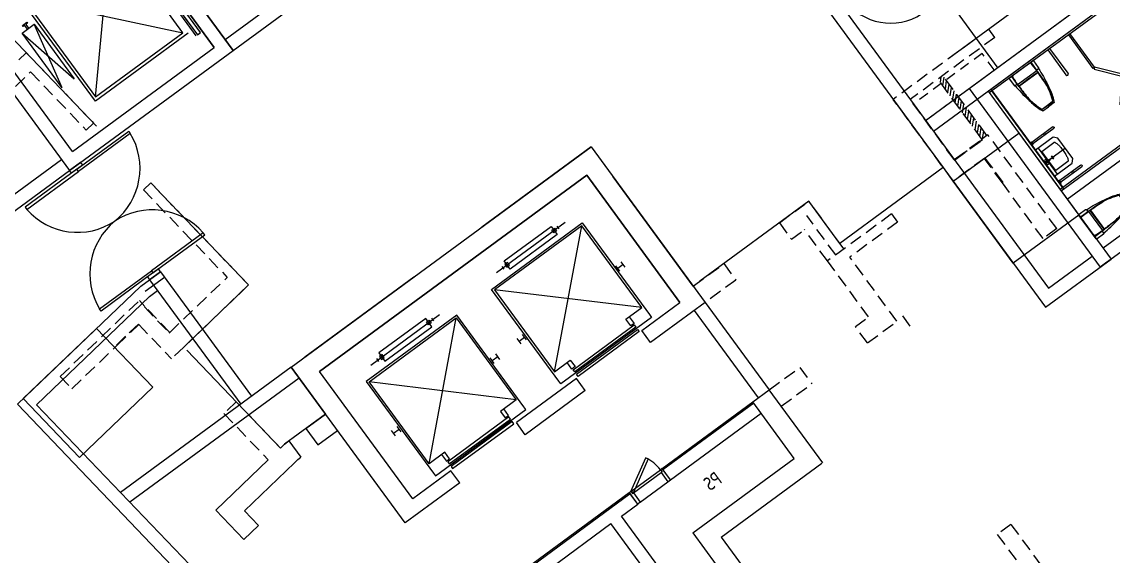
# Model space of a CAD drawing. Header units: millimetres. Extents: x 75184266 to 76346726, y -35850126 to -33679385.
# Drawn here: x 75323407 to 75339538, y -34887294 to -34879403 of the extents above; entities that cross this region are included whole.
import ezdxf
from ezdxf.enums import TextEntityAlignment as Align

# ---------------------------------------------------------------- set-up
doc = ezdxf.new("R2010")
doc.units = ezdxf.units.MM
doc.header["$LTSCALE"] = 50
doc.header["$MEASUREMENT"] = 0
for name, pattern in [('HIDDEN2', [0.1875, 0.125, -0.0625]), ('XR-지하3층$0$-HID', [2.5, 1.5, -1]), ('XR-지하3층$0$H', [1.3, 0.8, -0.5])]:
    doc.linetypes.add(name, pattern=pattern)
doc.layers.get('0').update_dxf_attribs({"linetype": 'CONTINUOUS'})
doc.layers.get('Defpoints').update_dxf_attribs({"color": 51, "linetype": 'CONTINUOUS'})
for name, color, linetype in [('a-door', 6, 'CONTINUOUS'), ('XR-지하3층$0$1712-PL$0$DOOR', 4, 'CONTINUOUS'), ('XR-지하3층$0$a-door', 6, 'CONTINUOUS'), ('XR-지하3층$0$CON', 2, 'CONTINUOUS'), ('XR-지하3층$0$DOOR', 7, 'CONTINUOUS'), ('XR-지하3층$0$ELEV', 9, 'CONTINUOUS'), ('XR-지하3층$0$HD', 7, 'CONTINUOUS'), ('XR-지하3층$0$W1', 3, 'CONTINUOUS'), ('XR-지하3층$0$XR-1F-PLAN$0$A-EQP1', 1, 'CONTINUOUS'), ('XR-지하3층$0$XR-1F-PLAN$0$A-FIN6', 6, 'CONTINUOUS'), ('XR-지하3층$0$XR-1F-PLAN$0$A-WAL3', 3, 'CONTINUOUS'), ('XR-지하3층$0$가는선', 5, 'CONTINUOUS')]:
    doc.layers.add(name, color=color, linetype=linetype)
doc.layers.add('건축', color=8, linetype='CONTINUOUS', plot=False)
doc.styles.add('ANU-TEXT 0', font='', dxfattribs={"width": 0.8})
doc.styles.get('ANU-TEXT 0').set_extended_font_data('Malgun Gothic')

# ---------------------------------------------------------------- blocks, each defined once
blk = doc.blocks.new('XR-지하3층$0$2P-Dr204')
at = {"color": 0}
for p, q in [((29, 50), (29, 955)), ((65, 50), (65, 956)), ((29, 50), (0, 50)), ((0, 50), (0, -50)), ((29, 14), (29, 50)), ((65, 50), (29, 50)), ((50, 14), (29, 14)), ((50, -50), (50, 14)), ((950, 14), (950, -50)), ((971, 14), (950, 14)), ((971, 14), (950, 14)), ((971, 50), (971, 14)), ((1000, 50), (971, 50)), ((1000, -50), (1000, 50)), ((50, -50), (0, -50)), ((1000, -50), (950, -50))]:
    blk.add_line(p, q, dxfattribs=at)
blk.add_arc((65, 50), 906, 0, 92.2294, dxfattribs=at)
blk = doc.blocks.new('XR-지하3층$0$A$C46F20F76')
at = {"layer": 'XR-지하3층$0$CON', "ltscale": 100}
for p, q in [((1951, -1431, 0), (-1049, -1431, 0)), ((-1049, -1431, 0), (-1049, -4431, 0)), ((-849, -1631, 0), (1751, -1631, 0)), ((-849, -1631, 0), (-849, -4231, 0)), ((1751, -1631, 0), (1751, -4231, 0)), ((-99, -4231, 0), (-849, -4231, 0)), ((-99, -4231, 0), (-849, -4231, 0)), ((-99, -4431, 0), (-99, -4231, 0)), ((1751, -4231, 0), (1101, -4231, 0)), ((1101, -4231, 0), (1101, -4431, 0)), ((-1049, -4431, 0), (-99, -4431, 0)), ((1101, -4431, 0), (1951, -4431, 0)), ((-1049, -7431, 0), (-1049, -13488, 0)), ((-1049, -7431, 0), (751, -7431, 0)), ((751, -7431, 0), (751, -7631, 0)), ((1751, -7431, 0), (1951, -7431, 0)), ((-849, -7631, 0), (-849, -13288, 0)), ((-849, -7631, 0), (751, -7631, 0)), ((-1049, -10688, 0), (-1049, -13288, 0)), ((-1049, -10688, 0), (-1049, -13288, 0)), ((-849, -13288, 0), (1751, -13288, 0)), ((-849, -13288, 0), (-849, -13288, 0)), ((-1049, -13488, 0), (1951, -13488, 0))]:
    blk.add_line(p, q, dxfattribs=at)
at = {"layer": 'XR-지하3층$0$CON'}
for p, q in [((1951, -4431, 0), (1951, -1431, 0)), ((-849, -4231, 0), (-99, -4231, 0)), ((-99, -4231, 0), (-849, -4231, 0)), ((-99, -4431, 0), (-99, -4231, 0)), ((1101, -4431, 0), (1101, -4231, 0)), ((-99, -4431, 0), (-1049, -4431, 0)), ((1751, -7431, 0), (1751, -13288, 0)), ((1951, -7431, 0), (1951, -13488, 0))]:
    blk.add_line(p, q, dxfattribs=at)
at = {"layer": 'XR-지하3층$0$ELEV', "color": 9}
for p, q in [((1, -2066, 0), (1001, -2066, 0)), ((1001, -2066, 0), (1001, -2286, 0)), ((1001, -2166, 0), (1074, -2166, 0)), ((1001, -2186, 0), (1001, -2166, 0)), ((1074, -2186, 0), (1001, -2186, 0)), ((1074, -2166, 0), (1074, -2136, 0)), ((1074, -2136, 0), (1089, -2136, 0)), ((1074, -2216, 0), (1074, -2186, 0)), ((1089, -2216, 0), (1074, -2216, 0)), ((1089, -2136, 0), (1089, -2216, 0)), ((-449, -4046, 0), (-449, -2346, 0)), ((-449, -2346, 0), (1451, -2346, 0)), ((1401, -2386, 0), (-399, -2386, 0)), ((-399, -2386, 0), (-399, -3986, 0)), ((1001, -2286, 0), (1, -2286, 0)), ((1401, -3986, 0), (1401, -2386, 0)), ((1451, -2346, 0), (1451, -4046, 0)), ((1480, -3051, 0), (1554, -3051, 0)), ((1480, -3071, 0), (1480, -3051, 0)), ((1554, -3051, 0), (1554, -3021, 0)), ((1554, -3021, 0), (1569, -3021, 0)), ((1569, -3021, 0), (1569, -3101, 0)), ((1554, -3071, 0), (1480, -3071, 0)), ((1554, -3101, 0), (1554, -3071, 0)), ((1569, -3101, 0), (1554, -3101, 0)), ((-399, -3986, 0), (51, -3986, 0)), ((51, -3986, 0), (51, -4046, 0)), ((951, -4046, 0), (951, -3986, 0)), ((951, -3986, 0), (1401, -3986, 0)), ((401, -4116, 0), (-549, -4116, 0)), ((401, -4141, 0), (-549, -4141, 0)), ((51, -4046, 0), (21, -4046, 0)), ((36, -4086, 0), (36, -4051, 0)), ((36, -4051, 0), (966, -4051, 0)), ((966, -4086, 0), (36, -4086, 0)), ((36, -4186, 0), (36, -4151, 0)), ((36, -4151, 0), (966, -4151, 0)), ((966, -4186, 0), (36, -4186, 0)), ((1551, -4116, 0), (401, -4116, 0)), ((1551, -4141, 0), (401, -4141, 0)), ((981, -4046, 0), (951, -4046, 0)), ((966, -4051, 0), (966, -4086, 0)), ((966, -4151, 0), (966, -4186, 0)), ((1451, -4046, 0), (1551, -4046, 0)), ((1551, -4046, 0), (1551, -4116, 0)), ((1551, -4196, 0), (1551, -4141, 0)), ((-549, -4196, 0), (-24, -4196, 0)), ((-19, -4196, 0), (51, -4196, 0)), ((-19, -4196, 0), (-19, -4236, 0)), ((1021, -4196, 0), (951, -4196, 0)), ((1021, -4196, 0), (1021, -4236, 0)), ((1026, -4196, 0), (1551, -4196, 0)), ((1101, -4236, 0), (1026, -4196, 0))]:
    blk.add_line(p, q, dxfattribs=at)
at = {"layer": 'XR-지하3층$0$ELEV', "color": 9, "elevation": 0}
blk.add_lwpolyline([(1026, -4196), (1551, -4196), (1551, -4141), (-549, -4141), (-549, -4196), (-24, -4196), (-99, -4236)], dxfattribs=at)
at = {"layer": 'XR-지하3층$0$HD', "ltscale": 10}
for p, q in [((336, -9244, 0), (-849, -9244, 0)), ((-256, -9244, 0), (-256, -12299, 0)), ((336, -9244, 0), (336, -11674, 0)), ((406, -11674, 0), (406, -9244, 0)), ((436, -9244, 0), (406, -9244, 0)), ((436, -9244, 0), (436, -11674, 0)), ((436, -9244, 0), (466, -9244, 0)), ((466, -9244, 0), (466, -11674, 0)), ((466, -9244, 0), (496, -9244, 0)), ((496, -11674, 0), (496, -9244, 0)), ((566, -9244, 0), (566, -11674, 0)), ((1751, -9244, 0), (566, -9244, 0)), ((1159, -9244, 0), (1159, -10594, 0)), ((-849, -9514, 0), (336, -9514, 0)), ((406, -9514, 0), (436, -9514, 0)), ((466, -9514, 0), (496, -9514, 0)), ((1751, -9514, 0), (566, -9514, 0)), ((-849, -9784, 0), (336, -9784, 0)), ((406, -9784, 0), (436, -9784, 0)), ((466, -9784, 0), (496, -9784, 0)), ((1751, -9784, 0), (566, -9784, 0)), ((-849, -10054, 0), (336, -10054, 0)), ((406, -10054, 0), (436, -10054, 0)), ((466, -10054, 0), (496, -10054, 0)), ((1751, -10054, 0), (566, -10054, 0)), ((-849, -10324, 0), (336, -10324, 0)), ((406, -10324, 0), (436, -10324, 0)), ((466, -10324, 0), (496, -10324, 0)), ((1751, -10324, 0), (566, -10324, 0)), ((-849, -10594, 0), (336, -10594, 0)), ((406, -10594, 0), (436, -10594, 0)), ((466, -10594, 0), (496, -10594, 0)), ((1751, -10594, 0), (566, -10594, 0)), ((-849, -10864, 0), (336, -10864, 0)), ((406, -10864, 0), (436, -10864, 0)), ((466, -10864, 0), (496, -10864, 0)), ((1751, -10864, 0), (566, -10864, 0)), ((-849, -11134, 0), (336, -11134, 0)), ((406, -11134, 0), (436, -11134, 0)), ((466, -11134, 0), (496, -11134, 0)), ((1751, -11134, 0), (566, -11134, 0)), ((1159, -11134, 0), (1159, -12299, 0)), ((-849, -11404, 0), (336, -11404, 0)), ((406, -11404, 0), (436, -11404, 0)), ((466, -11404, 0), (496, -11404, 0)), ((1751, -11404, 0), (566, -11404, 0)), ((-849, -11674, 0), (336, -11674, 0)), ((406, -11674, 0), (436, -11674, 0)), ((436, -11674, 0), (466, -11674, 0)), ((466, -11674, 0), (496, -11674, 0)), ((1751, -11674, 0), (566, -11674, 0)), ((-256, -12299, 0), (1159, -12299, 0))]:
    blk.add_line(p, q, dxfattribs=at)
at = {"layer": 'XR-지하3층$0$HD', "ltscale": 10, "elevation": 0}
blk.add_lwpolyline([(2101, -11255), (1208, -10883), (1163, -10935), (1154, -10794), (1109, -10845), (217, -10453)], dxfattribs=at)
for points in [[(1279, -10526), (1159, -10594), (1039, -10526), (1056, -10496), (1159, -10555), (1262, -10496)], [(1279, -11203), (1159, -11134), (1039, -11203), (1056, -11233), (1159, -11174), (1262, -11233)]]:
    blk.add_lwpolyline(points, close=True, dxfattribs=at)
at = {"layer": 'XR-지하3층$0$HD', "ltscale": 10}
for centre in [(-256, -9244, 0), (-256, -9244, 0), (1159, -9244, 0), (1159, -9244, 0)]:
    blk.add_circle(centre, 30, dxfattribs=at)
for centre, radius, start, end in [((451, -9244, 0), 115, 0.0001, 180.0001), ((451, -9244, 0), 45, 0.0001, 180.0001), ((451, -11674, 0), 115, 180.0001, 0.0001), ((451, -11674, 0), 45, 180.0001, 0.0001)]:
    blk.add_arc(centre, radius, start, end, dxfattribs=at)
at = {"layer": 'XR-지하3층$0$가는선', "ltscale": 5}
for p, q in [((1001, -2066, 0), (1, -2286, 0)), ((1, -2066, 0), (1001, -2286, 0)), ((1401, -2386, 0), (-399, -3986, 0)), ((-399, -2386, 0), (1401, -3986, 0))]:
    blk.add_line(p, q, dxfattribs=at)
at = {"layer": 'XR-지하3층$0$DOOR', "rotation": 180.0001595667696}
blk.add_blockref('XR-지하3층$0$2P-Dr204', (1751, -7481, 0), dxfattribs=at)
blk = doc.blocks.new('XR-지하3층$0$DOOR-2000(유리문)')
at = {"layer": 'XR-지하3층$0$a-door'}
for p, q in [((50, 0), (50, 950)), ((50, 950), (90, 950)), ((90, 950), (90, 0)), ((1950, 950), (1910, 950)), ((1910, 950), (1910, 0)), ((1950, 0), (1950, 950)), ((90, 0), (50, 0)), ((50, 0), (50, -950)), ((90, -950), (90, 0)), ((1910, 0), (1950, 0)), ((1910, -950), (1910, 0)), ((1950, 0), (1950, -950)), ((50, -950), (90, -950)), ((1950, -950), (1910, -950))]:
    blk.add_line(p, q, dxfattribs=at)
at = {"layer": 'XR-지하3층$0$a-door', "color": 6}
for points in [[(0, -100), (0, 100), (50, 100), (50, -100)], [(2000, -100), (2000, 100), (1950, 100), (1950, -100)]]:
    blk.add_lwpolyline(points, close=True, dxfattribs=at)
at = {"layer": 'XR-지하3층$0$a-door', "color": 7}
for centre, start, end in [((-2, -49), 2.7862, 84.7498), ((2002, -49), 95.2502, 177.2138), ((-2, 49), 275.2502, 357.2138), ((2002, 49), 182.7862, 264.7498)]:
    blk.add_arc(centre, 1003, start, end, dxfattribs=at)
blk = doc.blocks.new('XR-지하3층$0$1712-PL$0$FSD1000')
at = {"layer": 'XR-지하3층$0$1712-PL$0$DOOR', "color": 9}
for p, q in [((25, -101, 0), (865, -101, 0)), ((40, -146, 0), (850, -146, 0))]:
    blk.add_line(p, q, dxfattribs=at)
at = {"layer": 'XR-지하3층$0$1712-PL$0$DOOR', "elevation": 0}
for points in [[(25, 739), (25, -101), (70, -101), (70, 739)], [(-5, -251), (-5, -101), (25, -101), (25, -146), (40, -146), (40, -251)], [(895, -251), (895, -101), (865, -101), (865, -146), (850, -146), (850, -251)]]:
    blk.add_lwpolyline(points, close=True, dxfattribs=at)
at = {"layer": 'XR-지하3층$0$1712-PL$0$DOOR', "color": 9}
blk.add_arc((25, -101, 0), 840, 360, 86.9291, dxfattribs=at)
blk = doc.blocks.new('XR-지하3층$0$XR-1F-PLAN$0$좌변기')
at = {"layer": 'XR-지하3층$0$XR-1F-PLAN$0$A-EQP1'}
for points in [[(-544, 76), (-544, 111, 0.414214), (-554, 121), (-672, 121, 0.414214), (-682, 111), (-682, -319, 0.414214), (-672, -329), (-554, -329, 0.414214), (-544, -319), (-544, -284)], [(-544, 111, -0.030636), (-266, 76, -0.045977), (-84, 34, -0.042274), (0, 0), (0, -104)], [(-534, -281, 0.029867), (-268, -275, 0.046073), (-88, -233, 0.030504), (-29, -211, 0.291302), (-24, -202), (-23, -105), (-24, -8, 0.291302), (-29, 1, 0.030504), (-88, 23, 0.046073), (-268, 65, 0.029888), (-534, 71)], [(-544, -319, 0.030636), (-266, -284, 0.045977), (-84, -242, 0.042274), (0, -208), (0, -104)]]:
    blk.add_lwpolyline(points, format="xyb", dxfattribs=at)
blk.add_lwpolyline([(-502, -284), (-502, 76), (-682, 76), (-682, -284)], close=True, dxfattribs=at)
for points in [[(-667, 64, 0.336088), (-682, 48), (-682, -256, 0.369332), (-666, -273, 0.014927), (-534, -281), (-534, 71, 0.014968)], [(-496, 67, 0.408431), (-504, 58), (-505, -105), (-504, -268, 0.408431), (-496, -277, 0.024723), (-268, -270, 0.046051), (-89, -228, 0.030519), (-31, -206, 0.289645), (-29, -202), (-28, -105), (-29, -8, 0.289645), (-31, -4, 0.030519), (-89, 18, 0.046051), (-268, 60, 0.024723)]]:
    blk.add_lwpolyline(points, format="xyb", close=True, dxfattribs=at)
blk = doc.blocks.new('XR-지하3층$0$XR-1F-PLAN$0$A$C56F60109')
at = {"layer": 'Defpoints'}
blk.add_line((380, 375), (380, 0), dxfattribs=at)
at = {"layer": 'XR-지하3층$0$XR-1F-PLAN$0$A-EQP1'}
for p, q in [((15, 410), (15, 25)), ((45, 410), (45, 25)), ((715, 410), (715, 25)), ((745, 410), (745, 25)), ((380, 175), (380, 113)), ((0, 5), (0, 0)), ((10, 25), (50, 25)), ((10, 25), (10, 15)), ((10, 15), (50, 15)), ((50, 25), (50, 15)), ((60, 5), (60, 0)), ((618, 50), (143, 50)), ((350, 144), (412, 144)), ((700, 5), (700, 0)), ((750, 25), (710, 25)), ((710, 25), (710, 15)), ((750, 15), (710, 15)), ((750, 25), (750, 15)), ((760, 5), (760, 0))]:
    blk.add_line(p, q, dxfattribs=at)
blk.add_lwpolyline([(568, 375), (618, 325), (618, 0), (143, 0), (143, 325), (193, 375)], close=True, dxfattribs=at)
for points in [[(387, 66), (550, 66), (550, 288, 0.272815), (544, 300, 0.070145), (499, 317, 0.03268), (447, 325, 0.023671), (375, 328, 0.023671), (303, 325, 0.03268), (251, 317, 0.070145), (207, 300, 0.272815), (200, 288), (200, 66), (373, 66)], [(371, 17), (374, 87, -1), (386, 87), (389, 17, -0.414045), (380, 8, -0.414045), (371, 17)]]:
    blk.add_lwpolyline(points, format="xyb", dxfattribs=at)
for centre, radius in [((30, 249), 15), ((730, 249), 15), ((353, 34), 15.3), ((380, 144), 15), ((407, 34), 15.3)]:
    blk.add_circle(centre, radius, dxfattribs=at)
for centre, radius, start, end in [((30, 410), 15, 0, 180), ((730, 410), 15, 0, 180), ((10, 5), 10, 90, 180), ((50, 5), 10, 0, 90), ((710, 5), 10, 90, 180), ((750, 5), 10, 0, 90)]:
    blk.add_arc(centre, radius, start, end, dxfattribs=at)
blk = doc.blocks.new('XR-지하3층$0$XR-1F-PLAN$0$1LAVA01')
at = {"layer": 'XR-지하3층$0$XR-1F-PLAN$0$A-EQP1'}
for p, q in [((-29, -30), (29, -30)), ((-29, -58), (-26, -58)), ((-21, -63), (-14, -139)), ((-14, -139), (14, -139)), ((14, -139), (21, -63)), ((26, -58), (29, -58))]:
    blk.add_line(p, q, dxfattribs=at)
blk.add_lwpolyline([(-18, -100, 0.064435), (-72, -112, 0.091719), (-132, -146, 0.103599), (-172, -198, 0.113912), (-186, -258, 0.113912), (-172, -317, 0.103599), (-132, -369, 0.091719), (-72, -403, 0.084785), (0, -416, 0.084785), (72, -403, 0.091719), (132, -369, 0.103599), (172, -317, 0.113912), (186, -258, 0.113912), (172, -198, 0.103599), (132, -146, 0.091719), (72, -112, 0.064435), (18, -100, 0.084785)], format="xyb", dxfattribs=at)
for centre, radius in [((0, -230), 230), ((0, -258), 15)]:
    blk.add_circle(centre, radius, dxfattribs=at)
for centre, radius, start, end in [((-50, -44), 25, 34.0558, 325.9442), ((-26, -63), 5, 5.3909, 90), ((26, -63), 5, 90, 174.6091), ((50, -44), 25, 214.0558, 145.9442)]:
    blk.add_arc(centre, radius, start, end, dxfattribs=at)
blk = doc.blocks.new('XR-지하3층$0$A$C0D98130B')
at = {"layer": 'XR-지하3층$0$W1', "ltscale": 0.5}
for p, q in [((-2370, 1630, 0), (271, 3567, 0)), ((330, 3486, 0), (271, 3567, 0)), ((-2090, 1587, 0), (389, 3406, 0)), ((389, 3406, 0), (330, 3486, 0)), ((1797, 1487, 0), (389, 3406, 0)), ((1636, 1368, 0), (228, 3287, 0)), ((-2370, 1630, 0), (-134, -1418, 0)), ((-2090, 1587, 0), (-91, -1139, 0)), ((1796, 1486, 0), (1635, 1368, 0)), ((2329, 761, 0), (2168, 643, 0)), ((2507, 519, 0), (2329, 761, 0)), ((-134, -1418, 0), (2507, 519, 0)), ((-91, -1139, 0), (2227, 562, 0)), ((2227, 562, 0), (2168, 643, 0)), ((929, 354, 0), (848, 294, 0)), ((1284, -130, 0), (929, 354, 0)), ((1203, -189, 0), (848, 294, 0))]:
    blk.add_line(p, q, dxfattribs=at)
at = {"layer": 'XR-지하3층$0$W1', "ltscale": 100}
blk.add_line((-294, -862, 0), (-91, -1139, 0), dxfattribs=at)
at = {"layer": 'XR-지하3층$0$XR-1F-PLAN$0$A-EQP1'}
for p, q in [((364, 1589, 0), (1086, 2118, 0)), ((1103, 2094, 0), (382, 1565, 0)), ((970, 1996, 0), (952, 2020, 0)), ((13, 1331, 0), (243, 1500, 0)), ((261, 1476, 0), (31, 1307, 0)), ((414, 1588, 0), (396, 1612, 0)), ((31, 1307, 0), (13, 1331, 0)), ((-1208, 435, 0), (-712, 799, 0)), ((-695, 775, 0), (-1191, 411, 0)), ((-695, 775, 0), (-712, 799, 0))]:
    blk.add_line(p, q, dxfattribs=at)
at = {"layer": 'XR-지하3층$0$XR-1F-PLAN$0$A-EQP1', "elevation": 0}
for points in [[(941, 2003), (840, 1590), (869, 1583), (970, 1996)], [(416, 1618), (840, 1590), (838, 1561), (414, 1588)], [(-168, 1190), (-269, 777), (-239, 770), (-139, 1183)], [(-693, 805), (-269, 777), (-271, 747), (-695, 775)]]:
    blk.add_lwpolyline(points, close=True, dxfattribs=at)
blk.add_lwpolyline([(-1432, 740), (-1065, 1009, -1), (-1041, 977), (-1408, 707)], format="xyb", dxfattribs=at)
at = {"layer": 'XR-지하3층$0$XR-1F-PLAN$0$A-EQP1', "linetype": 'Continuous', "elevation": 0}
blk.add_lwpolyline([(-91, -1139), (1203, -189), (878, 254), (-416, -695)], close=True, dxfattribs=at)
at = {"layer": 'XR-지하3층$0$XR-1F-PLAN$0$A-FIN6'}
for p, q in [((-2061, 1546, 0), (-609, 2611, 0)), ((-585, 2629, 0), (-2036, 1564, 0)), ((237, 1458, 0), (-639, 2651, 0)), ((-84, -1097, 0), (-2066, 1604, 0)), ((382, 1565, 0), (237, 1458, 0)), ((-84, -1097, 0), (2209, 586, 0))]:
    blk.add_line(p, q, dxfattribs=at)
at = {"layer": 'XR-지하3층$0$XR-1F-PLAN$0$A-WAL3', "ltscale": 5}
for p, q in [((364, 1589, 0), (-494, 2758, 0)), ((243, 1500, 0), (-615, 2669, 0)), ((364, 1589, 0), (243, 1500, 0))]:
    blk.add_line(p, q, dxfattribs=at)
at = {"rotation": 126.293795718509}
blk.add_blockref('XR-지하3층$0$1712-PL$0$FSD1000', (2083, 587, 0), dxfattribs=at)
at = {"layer": 'XR-지하3층$0$XR-1F-PLAN$0$A-EQP1', "rotation": 306.2657939504788}
blk.add_blockref('XR-지하3층$0$XR-1F-PLAN$0$좌변기', (401, 2568, 0), dxfattribs=at)
at = {"layer": 'XR-지하3층$0$XR-1F-PLAN$0$A-EQP1', "extrusion": (0, 0, -1), "xscale": -1, "zscale": -1, "rotation": 143.734870406842}
blk.add_blockref('XR-지하3층$0$XR-1F-PLAN$0$A$C56F60109', (662, 2573, 0), dxfattribs=at)
at = {"layer": 'XR-지하3층$0$XR-1F-PLAN$0$A-EQP1', "xscale": -0.9999999999999996, "rotation": 216.2644652505396}
blk.add_blockref('XR-지하3층$0$XR-1F-PLAN$0$좌변기', (-1107, 1451, 0), dxfattribs=at)
at = {"layer": 'XR-지하3층$0$XR-1F-PLAN$0$A-EQP1', "linetype": 'Continuous', "extrusion": (-4.95176e-11, -5.53307e-11, -1), "zscale": -0.9999999999999998, "rotation": 143.7348703911819}
for p in [(-840, -394, 0), (-253, -824, 0)]:
    blk.add_blockref('XR-지하3층$0$XR-1F-PLAN$0$1LAVA01', p, dxfattribs=at)
blk = doc.blocks.new('*U130')
at = {"layer": 'a-door', "color": 9}
for p, q in [((30, 0), (570, 0)), ((45, -40), (555, -40)), ((45, -210), (555, -210))]:
    blk.add_line(p, q, dxfattribs=at)
at = {"layer": 'a-door'}
for points in [[(498, 270), (518, 235), (50, -35), (30, 0)], [(0, -210), (0, 0), (30, 0), (30, -40), (45, -40), (45, -210), (45, -210), (45, -210)], [(570, 0), (570, -40), (555, -40), (555, -210), (555, -210), (555, -210), (600, -210), (600, 0)]]:
    blk.add_lwpolyline(points, close=True, dxfattribs=at)
blk.add_arc((30, 0), 540, 0, 30, dxfattribs=at)
blk = doc.blocks.new('XR-지하3층$0$기둥 0620')
at = {"layer": 'XR-지하3층$0$CON', "ltscale": 0.5}
blk.add_lwpolyline([(-600, 0), (600, 0), (600, 1500), (-600, 1500)], close=True, dxfattribs=at)

msp = doc.modelspace()

# ---------------------------------------------------------------- hatches: boundary and pattern name
at = {"layer": '건축', "linetype": 'HIDDEN2', "ltscale": 30}
h = msp.add_hatch(dxfattribs=at)
h.set_pattern_fill('ANSI31', color=256, scale=350, angle=36.26513, style=0)
h.set_pattern_definition([(81.26512969, (-4720024.637, -52886466.726), (-43.242572019, 6.64397962), [])])
h.paths.add_polyline_path([(75337020.4, -34880195.1), (75336947.8, -34880248.3), (75337598.5, -34881135.2), (75337671.1, -34881082)])

# ---------------------------------------------------------------- linework, layer by layer
at = {"layer": '건축', "ltscale": 100}
for p, q in [((75336763.9, -34880858.4, 0), (75343881.8, -34875636.5, 0)), ((75336882.2, -34881019.7, 0), (75344000.1, -34875797.8, 0)), ((75335219, -34878751.2), (75338582, -34883338.2, 0)), ((75335057.7, -34878869.4), (75338539, -34883617.8, 0)), ((75338539, -34883617.8, 0), (75339506.7, -34882907.9, 0)), ((75338582, -34883338.2, 0), (75339227.2, -34882864.9, 0)), ((75325229, -34883382.4, 0), (75325514.4, -34883173.2, 0))]:
    msp.add_line(p, q, dxfattribs=at)
at = {"layer": '건축', "ltscale": 0.5}
for p, q in [((75326412, -34879663.2, 0), (75328831.4, -34877889.4, 0)), ((75326530.2, -34879824.5, 0), (75328949.7, -34878050.7, 0)), ((75313683.4, -34888995.1, 0), (75323992.5, -34881437, 0)), ((75324272.1, -34881480, 0), (75324110.9, -34881598.3, 0)), ((75313683.4, -34889243.1, 0), (75324110.8, -34881598.3, 0)), ((75325455.2, -34883092.5, 0), (75325293.9, -34883210.8, 0)), ((75325455.2, -34883092.5, 0), (75326803.8, -34884930.8, 0)), ((75323342.5, -34885050.9, 0), (75325164.6, -34883305.6, 0)), ((75325164.6, -34883305.6, 0), (75325293.3, -34883211.3, 0)), ((75325165, -34883305.4, 0), (75325293.9, -34883210.8, 0)), ((75325293.9, -34883210.8, 0), (75326642.5, -34885049.1, 0)), ((75323625.3, -34885057, 0), (75325293.4, -34883459.2, 0)), ((75325293.4, -34883459.2, 0), (75325411.6, -34883372.6, 0)), ((75325293.9, -34883458.9, 0), (75325412.2, -34883372.1, 0)), ((75333507, -34883547.8, 0), (75334453.5, -34884837.8, 0)), ((75333345.8, -34883666.1, 0), (75334292.2, -34884956.2, 0)), ((75327386.6, -34884503.2, 0), (75324866.1, -34886352.4, 0)), ((75327504.9, -34884664.5, 0), (75325005.6, -34886498.1, 0)), ((75327060.5, -34888932.6, 0), (75323342.5, -34885050.9, 0)), ((75327204.9, -34888794.3, 0), (75323625.3, -34885057, 0))]:
    msp.add_line(p, q, dxfattribs=at)
at = {"layer": '건축'}
for p, q in [((75337122.3, -34879119, 0), (75337832.1, -34880086.6, 0)), ((75327386.6, -34884503.2, 0), (75331821.2, -34881249.9, 0)), ((75331821.2, -34881249.9, 0), (75333507, -34883547.8, 0)), ((75327805.9, -34884567.7, 0), (75331756.8, -34881669.2, 0)), ((75331756.8, -34881669.2, 0), (75327805.9, -34884567.7, 0)), ((75331756.8, -34881669.2, 0), (75333135, -34883547.9, 0)), ((75330351.1, -34883354.1, 0), (75331689.5, -34882372.1, 0)), ((75331683.1, -34882414.1, 0), (75330393, -34883360.5, 0)), ((75331436.6, -34882365.5, 0), (75330420.7, -34883110.8, 0)), ((75330537.6, -34882932, 0), (75331231, -34882423.3, 0)), ((75331231, -34882423.3, 0), (75331319.7, -34882544.2, 0)), ((75331240.4, -34882478.4, 0), (75331280.7, -34882448.8, 0)), ((75331270, -34882518.7, 0), (75331240.4, -34882478.4, 0)), ((75331310.3, -34882489.1, 0), (75331270, -34882518.7, 0)), ((75331280.3, -34884569.9, 0), (75331683.1, -34882414.1, 0)), ((75331280.7, -34882448.8, 0), (75331310.3, -34882489.1, 0)), ((75331350.6, -34882459.6, 0), (75331321, -34882419.2, 0)), ((75332570.4, -34883623.5, 0), (75331683.1, -34882414.1, 0)), ((75331689.5, -34882372.1, 0), (75332683.3, -34883726.7, 0)), ((75331319.7, -34882544.2, 0), (75330626.3, -34883053, 0)), ((75330626.3, -34883053, 0), (75330537.6, -34882932, 0)), ((75330587.3, -34882957.5, 0), (75330547, -34882987.1, 0)), ((75330547, -34882987.1, 0), (75330576.6, -34883027.4, 0)), ((75330576.6, -34883027.4, 0), (75330616.9, -34882997.8, 0)), ((75330616.9, -34882997.8, 0), (75330587.3, -34882957.5, 0)), ((75332245, -34883087, 0), (75332185.9, -34883006.4, 0)), ((75332296.1, -34882987.6, 0), (75332215.4, -34883046.7, 0)), ((75332325.7, -34883027.9, 0), (75332266.5, -34882947.3, 0)), ((75330536.2, -34883057, 0), (75330506.7, -34883016.7, 0)), ((75332984.2, -34883342.3, 0), (75332747.6, -34883019.7, 0)), ((75331344.9, -34884708.6, 0), (75330351.1, -34883354.1, 0)), ((75330393, -34883360.5, 0), (75331280.3, -34884569.9, 0)), ((75332570.4, -34883623.5, 0), (75330393, -34883360.5, 0)), ((75332336.6, -34883795, 0), (75332570.4, -34883623.5, 0)), ((75333507, -34883547.8, 0), (75332700.7, -34884139.3, 0)), ((75329835.1, -34883732.6, 0), (75328496.6, -34884714.6, 0)), ((75328538.6, -34884721, 0), (75329828.6, -34883774.6, 0)), ((75328566.2, -34884471.3, 0), (75329582.1, -34883726, 0)), ((75329376.5, -34883783.8, 0), (75328683.1, -34884292.5, 0)), ((75329465.2, -34883904.7, 0), (75329376.5, -34883783.8, 0)), ((75329385.9, -34883838.9, 0), (75329426.2, -34883809.3, 0)), ((75329425.9, -34885930.4, 0), (75329828.6, -34883774.6, 0)), ((75329426.2, -34883809.3, 0), (75329455.8, -34883849.6, 0)), ((75329496.1, -34883820.1, 0), (75329466.6, -34883779.8, 0)), ((75329828.6, -34883774.6, 0), (75330715.9, -34884984, 0)), ((75330828.8, -34885087.2, 0), (75329835.1, -34883732.6, 0)), ((75332712.9, -34883767, 0), (75331374.4, -34884748.9, 0)), ((75332407.5, -34883891.8, 0), (75332336.6, -34883795, 0)), ((75332384.9, -34883759.6, 0), (75332455.9, -34883856.3, 0)), ((75332683.3, -34883726.7, 0), (75332683.3, -34883726.7, 0)), ((75332683.3, -34883726.7, 0), (75332712.9, -34883767, 0)), ((75328771.8, -34884413.5, 0), (75329465.2, -34883904.7, 0)), ((75329415.5, -34883879.2, 0), (75329385.9, -34883838.9, 0)), ((75329455.8, -34883849.6, 0), (75329415.5, -34883879.2, 0)), ((75331556, -34884540, 0), (75332459.1, -34883877.5, 0)), ((75332482.8, -34883909.8, 0), (75331579.7, -34884572.3, 0)), ((75331605.7, -34884607.8, 0), (75332508.8, -34883945.3, 0)), ((75332455.9, -34883856.3, 0), (75332407.5, -34883891.8, 0)), ((75332459.1, -34883877.5, 0), (75332482.8, -34883909.8, 0)), ((75332508.8, -34883945.3, 0), (75332532.4, -34883977.5, 0)), ((75330785.6, -34884157.7, 0), (75330726.5, -34884077.1, 0)), ((75330756.1, -34884117.4, 0), (75330836.7, -34884058.2, 0)), ((75330866.3, -34884098.5, 0), (75330807.1, -34884017.9, 0)), ((75332532.4, -34883977.5, 0), (75331629.4, -34884640, 0)), ((75328683.1, -34884292.5, 0), (75328771.8, -34884413.5, 0)), ((75328681.8, -34884417.5, 0), (75328652.2, -34884377.2, 0)), ((75328732.8, -34884318, 0), (75328692.5, -34884347.6, 0)), ((75328692.5, -34884347.6, 0), (75328722.1, -34884387.9, 0)), ((75328722.1, -34884387.9, 0), (75328762.4, -34884358.4, 0)), ((75328762.4, -34884358.4, 0), (75328732.8, -34884318, 0)), ((75330390.6, -34884447.5, 0), (75330331.4, -34884366.9, 0)), ((75330441.6, -34884348.1, 0), (75330361, -34884407.2, 0)), ((75330471.2, -34884388.4, 0), (75330412, -34884307.8, 0)), ((75331280.3, -34884569.9, 0), (75331514.1, -34884398.4, 0)), ((75331536.7, -34884530.6, 0), (75331465.8, -34884433.9, 0)), ((75331514.1, -34884398.4, 0), (75331585.1, -34884495.2, 0)), ((75329072.4, -34886801.2, 0), (75327386.6, -34884503.2, 0)), ((75329184.2, -34886446.3, 0), (75327805.9, -34884567.7, 0)), ((75331585.1, -34884495.2, 0), (75331536.7, -34884530.6, 0)), ((75331579.7, -34884572.3, 0), (75331556, -34884540, 0)), ((75331629.4, -34884640, 0), (75331605.7, -34884607.8, 0)), ((75328496.6, -34884714.6, 0), (75329490.4, -34886069.1, 0)), ((75329425.9, -34885930.4, 0), (75328538.6, -34884721, 0)), ((75330715.9, -34884984, 0), (75328538.6, -34884721, 0)), ((75331603.1, -34884671.8, 0), (75330716.1, -34885322.4, 0)), ((75331374.4, -34884748.9, 0), (75331344.9, -34884708.6, 0)), ((75331344.9, -34884708.6, 0), (75331344.9, -34884708.6, 0)), ((75331733.2, -34884849.1, 0), (75331603.1, -34884671.8, 0)), ((75331733.2, -34884849.1, 0), (75330846.3, -34885499.8, 0)), ((75334212.4, -34885014.7, 0), (75334454.3, -34884837.3, 0)), ((75330715.9, -34884984, 0), (75330482.1, -34885155.5, 0)), ((75330858.4, -34885127.5, 0), (75330828.8, -34885087.2, 0)), ((75330828.8, -34885087.2, 0), (75330828.8, -34885087.2, 0)), ((75332869.9, -34885999.6, 0), (75334212.4, -34885014.7, 0)), ((75332881.7, -34886015.7, 0), (75334224.2, -34885030.8, 0)), ((75327604.8, -34885407.5, 0), (75327894.2, -34885195.2, 0)), ((75329520, -34886109.4, 0), (75330858.4, -34885127.5, 0)), ((75330604.6, -34885238, 0), (75329701.6, -34885900.6, 0)), ((75330482.1, -34885155.5, 0), (75330553.1, -34885252.3, 0)), ((75330601.5, -34885216.8, 0), (75330530.5, -34885120.1, 0)), ((75330553.1, -34885252.3, 0), (75330601.5, -34885216.8, 0)), ((75330628.3, -34885270.3, 0), (75330604.6, -34885238, 0)), ((75332994.1, -34886168.9, 0), (75334336.6, -34885184, 0)), ((75328901.6, -34885477.9, 0), (75328982.2, -34885418.7, 0)), ((75329011.8, -34885459, 0), (75328952.7, -34885378.4, 0)), ((75329725.2, -34885932.8, 0), (75330628.3, -34885270.3, 0)), ((75330654.3, -34885305.8, 0), (75329751.3, -34885968.3, 0)), ((75329774.9, -34886000.5, 0), (75330678, -34885338, 0)), ((75330678, -34885338, 0), (75330654.3, -34885305.8, 0)), ((75330846.3, -34885499.8, 0), (75330716.1, -34885322.4, 0)), ((75327782.2, -34885649.4, 0), (75328071.7, -34885437.1, 0)), ((75328931.2, -34885518.2, 0), (75328872, -34885437.6, 0)), ((75327229.3, -34885696.9, 0), (75327291.3, -34885637.5, 0)), ((75327291.3, -34885637.5, 0), (75327354, -34885591.5, 0)), ((75327354, -34885591.5, 0), (75327531.5, -34885833.4, 0)), ((75327354, -34885591.5, 0.1), (75327531.5, -34885833.4, 0.1)), ((75327048.7, -34885869.9, 0), (75326272.4, -34886613.4, 0)), ((75327436.8, -34885913.6, 0), (75327484.6, -34885867.8, 0)), ((75327484.6, -34885867.8, 0), (75327531.5, -34885833.4, 0)), ((75329659.7, -34885758.9, 0), (75329425.9, -34885930.4, 0)), ((75329611.3, -34885794.4, 0), (75329682.3, -34885891.1, 0)), ((75329730.7, -34885855.7, 0), (75329659.7, -34885758.9, 0)), ((75329682.3, -34885891.1, 0), (75329730.7, -34885855.7, 0)), ((75329701.6, -34885900.6, 0), (75329725.2, -34885932.8, 0)), ((75327436.8, -34885913.6, 0), (75326696.5, -34886622.6, 0)), ((75329748.6, -34886032.3, 0), (75329184.2, -34886446.3, 0)), ((75329490.4, -34886069.1, 0), (75329490.4, -34886069.1, 0)), ((75329490.4, -34886069.1, 0), (75329520, -34886109.4, 0)), ((75329878.7, -34886209.6, 0), (75329748.6, -34886032.3, 0)), ((75329751.3, -34885968.3, 0), (75329774.9, -34886000.5, 0)), ((75329878.7, -34886209.6, 0), (75329072.4, -34886801.2, 0)), ((75330411.4, -34887803.3, 0), (75332386.1, -34886354.5, 0)), ((75330954.7, -34887429.5, 0), (75332398, -34886370.6, 0)), ((75332268.5, -34886701.3, 0), (75332510.4, -34886523.8, 0)), ((75326689.5, -34887049, 0), (75326272.4, -34886613.4, 0)), ((75326906.2, -34886841.5, 0), (75326696.5, -34886622.6, 0)), ((75333371.7, -34888205, 0), (75332268.5, -34886701.3, 0)), ((75331220.3, -34887470.3, 0), (75332115.3, -34886813.7, 0)), ((75333218.5, -34888317.4, 0), (75332115.3, -34886813.7, 0)), ((75333324.9, -34886949.5, 0), (75336702.5, -34891553.4, 0)), ((75333744.3, -34887013.9, 0), (75337394, -34891988.7, 0))]:
    msp.add_line(p, q, dxfattribs=at)
at = {"layer": '건축', "linetype": 'HIDDEN2', "ltscale": 30}
for p, q in [((75337697.7, -34879512.2, 0), (75336286.7, -34880547.4, 0)), ((75337786.4, -34879633.1, 0), (75337697.7, -34879512.2, 0)), ((75323363.9, -34879962.5, 0), (75323472.2, -34879858.8, 0)), ((75323472.2, -34879858.8, 0), (75324468.2, -34880898.7, 0)), ((75324359.9, -34881002.5, 0), (75324468.2, -34880898.7, 0)), ((75324359.9, -34881002.5, 0), (75324468.2, -34880898.7, 0)), ((75337641.6, -34881413.7, 0), (75337173.9, -34881756.8, 0)), ((75325203.8, -34881883.5, 0), (75325312.1, -34881779.8, 0)), ((75325203.8, -34881883.5, 0), (75325312.1, -34881779.8, 0)), ((75325312.1, -34881779.8, 0), (75326757.8, -34883289.1, 0)), ((75334604.3, -34882370.7, 0), (75335039.7, -34882051.3, 0)), ((75335557.3, -34882756.8, 0), (75335039.7, -34882051.3, 0)), ((75335436.4, -34882845.5, 0), (75335007.5, -34882261, 0)), ((75336351.5, -34882360.1, 0), (75335646, -34882877.7, 0)), ((75334604.3, -34882370.7, 0), (75334781.8, -34882612.6, 0)), ((75334781.8, -34882612.6, 0), (75334975.3, -34882470.6, 0)), ((75335315.4, -34882934.2, 0), (75334975.3, -34882470.6, 0)), ((75333329.6, -34883305.9, 0), (75333781.9, -34882974.1, 0)), ((75333781.9, -34882974.1, 0), (75333959.4, -34883215.9, 0)), ((75335921.7, -34883760.7, 0), (75335315.4, -34882934.2, 0)), ((75336341.1, -34883825.1, 0), (75335646, -34882877.7, 0)), ((75333959.4, -34883215.9, 0), (75333507, -34883547.8, 0)), ((75335728.2, -34883902.6, 0), (75335921.7, -34883760.7, 0)), ((75325136.1, -34883873, 0), (75325620.3, -34884378.6, 0)), ((75335905.7, -34884144.5, 0), (75336341.1, -34883825.1, 0)), ((75325800.9, -34884205.6, 0), (75325800.9, -34884205.6, 0)), ((75325800.9, -34884205.6, 0), (75325800.9, -34884205.6, 0)), ((75334454.3, -34884837.3, 0), (75334905.8, -34884506, 0)), ((75334631.7, -34885079.1, 0), (75335083.3, -34884747.9, 0)), ((75326575.6, -34885014.5, 0), (75326395, -34885187.4, 0)), ((75326395, -34885187.4, 0), (75327048.7, -34885869.9, 0)), ((75338026.5, -34886824.1, 0), (75339511.2, -34888847.9, 0)), ((75337824.9, -34886972, 0), (75339309.7, -34888995.7, 0))]:
    msp.add_line(p, q, dxfattribs=at)
at = {"layer": '건축', "linetype": 'XR-지하3층$0$H', "ltscale": 50, "elevation": 0}
msp.add_lwpolyline([(75343098.6, -34876511), (75348942.9, -34884477.2), (75350265.2, -34883507.1), (75343962.5, -34874916.1), (75336286.7, -34880547.4), (75337026.1, -34881555.2), (75335498.1, -34882676.2), (75335039.7, -34882051.3), (75333329.6, -34883305.9), (75331821.2, -34881249.9), (75327386.6, -34884503.2), (75327894.2, -34885195.2), (75327291.3, -34885637.5), (75327229.3, -34885696.9), (75325800.9, -34884205.6), (75326757.8, -34883289.1), (75321321, -34877612.8)], dxfattribs=at)
at = {"layer": '건축', "linetype": 'HIDDEN2', "ltscale": 30, "elevation": 0}
for points in [[(75337786.4, -34879633.1), (75336536.6, -34880550)], [(75322908.5, -34880744.9), (75323536.8, -34880143.1)], [(75323536.8, -34880143.1), (75324359.9, -34881002.5)], [(75337598.5, -34881135.2), (75336947.8, -34880248.3)], [(75337671.1, -34881082), (75337020.4, -34880195.1)], [(75337173.9, -34881756.8), (75336286.7, -34880547.4)], [(75337187.3, -34881436.9), (75336536.6, -34880550)], [(75337687.2, -34881070.2), (75337598.5, -34881135.2)], [(75338704.6, -34882457), (75337687.2, -34881070.2)], [(75337187.3, -34881436.9), (75337193.2, -34881445), (75337604.4, -34881143.3), (75337598.5, -34881135.2)], [(75337899.7, -34881782.5), (75337907.8, -34881776.5), (75337641.6, -34881413.7), (75337633.5, -34881419.6)], [(75338503.1, -34882604.9), (75337899.7, -34881782.5)], [(75325203.8, -34881883.5), (75326441.9, -34883176.2)], [(75336262.8, -34882239.2), (75335315.4, -34882934.2)], [(75336262.8, -34882239.2), (75336351.5, -34882360.1)], [(75338704.6, -34882457), (75338503.1, -34882604.9)], [(75325593.4, -34883989), (75326441.9, -34883176.2)], [(75325800.9, -34884205.6), (75326757.8, -34883289.1)], [(75323973.8, -34884640.1), (75325143.8, -34883519.6), (75325226.8, -34883606.2)], [(75325226.8, -34883606.2), (75325219.5, -34883613.1), (75325586.2, -34883995.9), (75325593.4, -34883989)], [(75336537.3, -34883898.2), (75336407.2, -34883720.8)], [(75324811.2, -34884184.3), (75324804.2, -34884177.1), (75325129.2, -34883865.8), (75325136.1, -34883873)], [(75335905.7, -34884144.5), (75335728.2, -34883902.6)], [(75324146.8, -34884820.7), (75324811.2, -34884184.3)], [(75325800.9, -34884205.6), (75325800.9, -34884205.6), (75325620.3, -34884378.6)], [(75334905.8, -34884506), (75335083.3, -34884747.9)], [(75323973.8, -34884640.1), (75324146.8, -34884820.7)], [(75326575.6, -34885014.5), (75327229.3, -34885696.9)], [(75338026.5, -34886824.1), (75337824.9, -34886972)]]:
    msp.add_lwpolyline(points, dxfattribs=at)
at = {"layer": '건축', "linetype": 'XR-지하3층$0$-HID', "ltscale": 2, "elevation": 0}
msp.add_lwpolyline([(75337602.2, -34879871.3), (75336586.4, -34880616.6), (75336763.9, -34880858.4), (75337779.7, -34880113.2)], close=True, dxfattribs=at)
at = {"layer": '건축', "linetype": 'HIDDEN2', "ltscale": 30, "elevation": 0}
for points in [[(75337193.2, -34881445), (75337187.3, -34881436.9), (75337598.5, -34881135.2), (75337604.4, -34881143.3)], [(75337633.5, -34881419.6), (75337641.6, -34881413.7), (75337907.8, -34881776.5), (75337899.7, -34881782.5)], [(75325586.2, -34883995.9), (75325593.4, -34883989), (75325226.8, -34883606.2), (75325219.5, -34883613.1)], [(75324804.2, -34884177.1), (75324811.2, -34884184.3), (75325136.1, -34883873), (75325129.2, -34883865.8)]]:
    msp.add_lwpolyline(points, close=True, dxfattribs=at)
at = {"layer": '건축', "elevation": 0}
for points in [[(75332700.7, -34884139.3), (75332570.6, -34883961.9), (75333135, -34883547.9), (75331756.8, -34881669.2)], [(75335244, -34885913.7), (75334454.3, -34884837.3)], [(75334824.6, -34885849.2), (75334212.4, -34885014.7)], [(75333324.9, -34886949.5), (75334824.6, -34885849.2)], [(75332881.7, -34886015.7), (75332869.9, -34885999.6)], [(75332994.1, -34886168.9), (75332881.7, -34886015.7)], [(75333744.3, -34887013.9), (75335231.9, -34885922.5)], [(75332398, -34886370.6), (75332386.1, -34886354.5)], [(75332510.4, -34886523.8), (75332398, -34886370.6)], [(75326689.5, -34887049), (75326906.2, -34886841.5)]]:
    msp.add_lwpolyline(points, dxfattribs=at)
at = {"layer": '건축', "ltscale": 0.5, "elevation": 0}
msp.add_lwpolyline([(75327604.8, -34885407.5), (75327782.2, -34885649.4)], dxfattribs=at)
msp.add_lwpolyline([(75327604.8, -34885407.5), (75327782.2, -34885649.4)], dxfattribs=at)

# ---------------------------------------------------------------- block references
at = {"layer": '건축', "ltscale": 0.5, "rotation": 126.2469333594607}
msp.add_blockref('XR-지하3층$0$A$C46F20F76', (75322336.9, -34881598.3, 0), dxfattribs=at)
at = {"layer": '건축', "ltscale": 0.5, "xscale": -1, "rotation": 162.5302592067204}
msp.add_blockref('XR-지하3층$0$A$C0D98130B', (75340158, -34879542.6, 0), dxfattribs=at)
at = {"layer": '건축'}
for name, p, rotation in [('XR-지하3층$0$1712-PL$0$FSD1000', (75336327.3, -34878649.6, 0), 216.2364707603688), ('XR-지하3층$0$DOOR-2000(유리문)', (75324191.5, -34881539.1, 0), 306.2651293367862), ('*U130', (75332386.1, -34886354.5, 0), 36.26512968708666)]:
    msp.add_blockref(name, p, dxfattribs=dict(at, rotation=rotation))
at = {"layer": '건축', "extrusion": (0, 0, -1), "zscale": -0.9999999999999999}
for p, rotation in [((-75338545, -34882611.3, 0), 323.7340696020777), ((-75323844.2, -34885401.2, 0), 46.23406994268246)]:
    msp.add_blockref('XR-지하3층$0$기둥 0620', p, dxfattribs=dict(at, rotation=rotation))

# ---------------------------------------------------------------- texts
at = {"layer": '건축', "style": 'ANU-TEXT 0', "text_generation_flag": 4, "width": 0.8}
msp.add_text('PS', height=200, rotation=216.26513, dxfattribs=at).set_placement((75333616.6, -34886185.6, 0), align=Align.MIDDLE)

doc.saveas('drawing.dxf')
